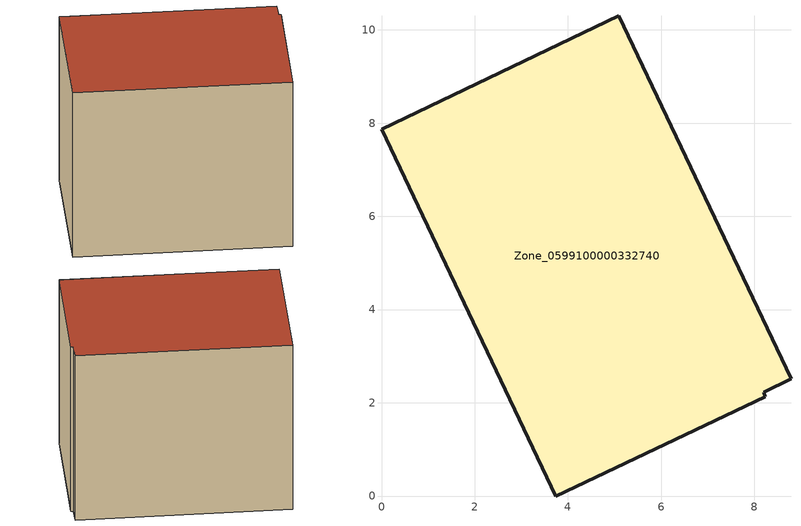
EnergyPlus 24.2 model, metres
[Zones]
Zone_0599100000332740
 floor ground (C_G): 8.79,2.51 8.2,2.23 8.23,2.13 3.74,0 0,7.87 5.09,10.3 z0.46
 wall outside (C_F): 8.79,2.51 5.09,10.3 0,7.87 3.74,0 8.23,2.13 8.2,2.23 8.79,2.51 z0.46:8.12
 roof outside (C_R): 8.2,2.23 8.79,2.51 5.09,10.3 0,7.87 3.74,0 8.23,2.13 z8.12
[BUILDING]
Pand.0599100000332740: North Axis=0; Terrain=City; Loads Convergence Tolerance Value=0.04; Temperature Convergence Tolerance Value=0.4; Solar Distribution=FullExterior; Maximum Number of Warmup Days=25; Minimum Number of Warmup Days=1
[Site:Location]
Rotterdam.The.Hague.AP_ZH_NLD Design_Conditions: Latitude=51.96; Longitude=4.45; Time Zone=1; Elevation=-4.5
[SITE:GROUNDTEMPERATURE:BUILDINGSURFACE]
18, 18, 18, 18, 18, 18, 18, 18, 18, 18, 18, 18
[MATERIAL] Thermal Absorptance=0.9; Solar Absorptance=0.7; Visible Absorptance=0.7
Name | Roughness | Thickness | Conductivity | Density | Specific Heat
G.TC.1975-1991 | MediumSmooth | 0.15 | 0.288461 | 540 | 1210
F.TC.1975-1991 | Rough | 0.3 | 0.230769 | 1920 | 840
R.TC.1975-1991 | MediumRough | 0.2 | 0.153846 | 1500 | 1000
[CONSTRUCTION]
C_G: G.TC.1975-1991
C_F: F.TC.1975-1991
C_R: R.TC.1975-1991
[ZONE]
Zone_0599100000332740: Type=1; Multiplier=1; Ceiling Height=Autocalculate; Volume=Autocalculate; Floor Area=autocalculate; Part of Total Floor Area=Yes
[ZONEINFILTRATION:DESIGNFLOWRATE]
Infil_Zone_0599100000332740: Zone or ZoneList or Space or SpaceList=Zone_0599100000332740; Schedule=AlwaysOn; Design Flow Rate Calculation Method=Flow/Area; Flow Rate per Floor Area=0.003; Constant Term Coefficient=1; Temperature Term Coefficient=0; Velocity Term Coefficient=0; Velocity Squared Term Coefficient=0
[HVACTEMPLATE:ZONE:IDEALLOADSAIRSYSTEM]
Zone_0599100000332740: Maximum Heating Supply Air Temperature=50; Minimum Cooling Supply Air Temperature=13; Maximum Heating Supply Air Humidity Ratio=0.0156; Minimum Cooling Supply Air Humidity Ratio=0.0077; Heating Limit=NoLimit; Cooling Limit=NoLimit; Dehumidification Control Type=ConstantSensibleHeatRatio; Cooling Sensible Heat Ratio=0.7; Dehumidification Setpoint=60; Humidification Control Type=None; Humidification Setpoint=30; Outdoor Air Method=None; Outdoor Air Flow Rate per Person=0.00944; Outdoor Air Flow Rate per Zone Floor Area=0; Outdoor Air Flow Rate per Zone=0; Demand Controlled Ventilation Type=None; Outdoor Air Economizer Type=NoEconomizer; Heat Recovery Type=None; Sensible Heat Recovery Effectiveness=0.7; Latent Heat Recovery Effectiveness=0.65
[ZONECONTROL:THERMOSTAT]
ThermostatControl_Zone_0599100000332740: Zone or ZoneList=Zone_0599100000332740; Control Type Schedule=DualSetpointControlType; Control 1=Thermostat_Zone_0599100000332740; Temperature Difference Between Cutout And Setpoint=0
[THERMOSTATSETPOINT:DUALSETPOINT]
Thermostat_Zone_0599100000332740: Heating Setpoint Temperature Schedule=HeatingSetpoint_Zone_0599100000332740; Cooling Setpoint Temperature Schedule=CoolingSetpoint_Zone_0599100000332740
[SCHEDULE:COMPACT]
HeatingSetpoint_Zone_0599100000332740: Through: 12/31, For: AllDays, Until: 24:00, 21
CoolingSetpoint_Zone_0599100000332740: Through: 12/31, For: AllDays, Until: 24:00, 24
DualSetpointControlType: Through: 12/31, For: AllDays, Until: 24:00, 4
AlwaysOn: Through: 12/31, For: AllDays, Until: 24:00, 1
